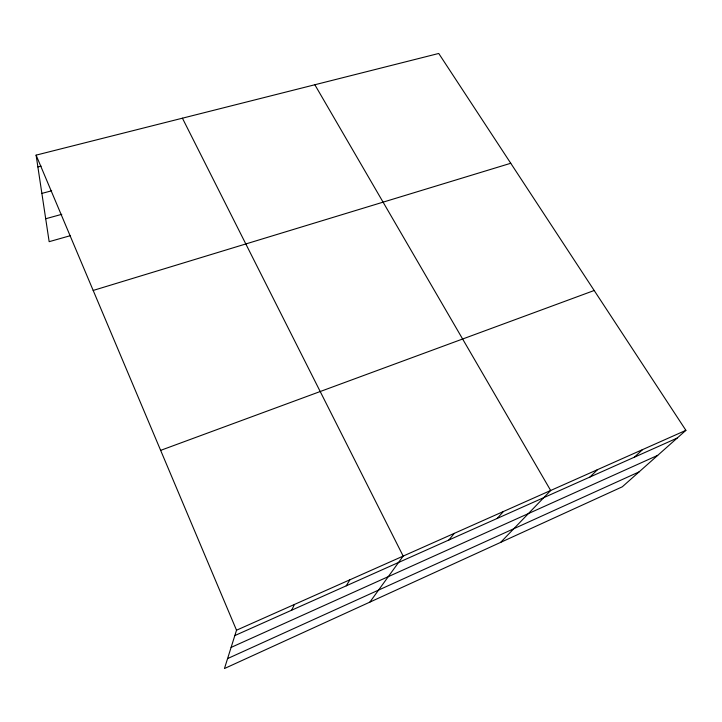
<?xml version="1.0" encoding="UTF-8"?>
<svg xmlns="http://www.w3.org/2000/svg" width="722" height="722" viewBox="0 0 722 722"><rect width="100%" height="100%" fill="white"/><g stroke="black" fill="none" stroke-linecap="round" stroke-linejoin="round"><path stroke-width="1.08" d="M36.1 155.14L236.518 630.216L224.452 668.536L622.292 486.808L685.9 430.339L438.741 53.464L36.1 155.14L49.159 241.68L70.368 235.67M291.67 610.189L294.423 604.467M346.199 585.849L349.926 579.775M369.854 602.121L403.165 556.093L182.422 118.191M448.849 540.02L454.291 533.359M497.223 518.423L503.424 511.501M500.635 542.384L550.669 490.491L314.846 84.754M589.937 477.025L597.491 469.661M634.385 457.188L642.535 449.625M227.592 658.581L639.105 471.881M231.103 647.408L657.715 455.356M234.83 635.568L677.191 438.073M236.518 630.216L685.9 430.339M160.645 450.366L594.188 290.497M93.183 290.443L510.752 163.271M45.703 218.748L61.785 214.317M41.876 193.397L51.659 190.798M37.878 166.944L41.118 166.114"/></g></svg>
